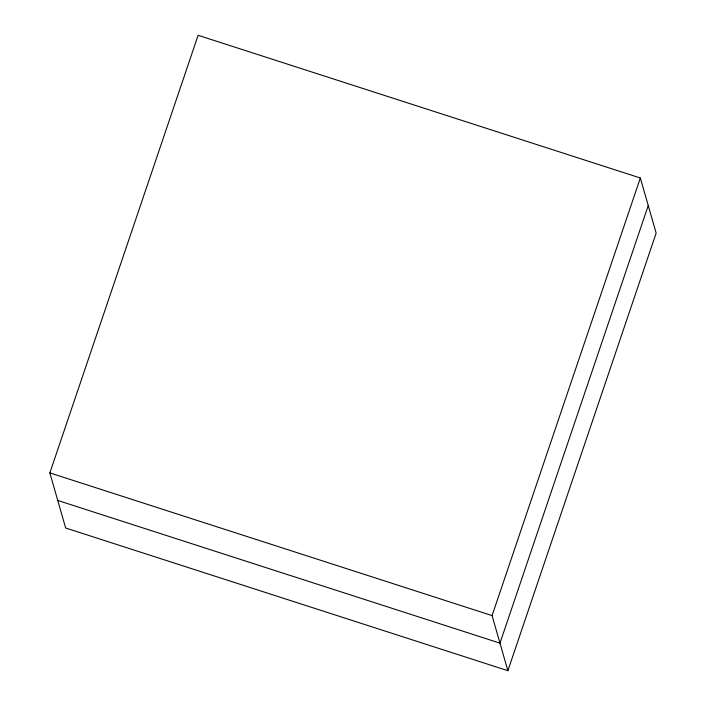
<?xml version="1.0" encoding="UTF-8"?>
<svg xmlns="http://www.w3.org/2000/svg" width="706" height="706" viewBox="0 0 706 706"><rect width="100%" height="100%" fill="white"/><g stroke="black" fill="none" stroke-linecap="round" stroke-linejoin="round"><path stroke-width="1.06" d="M49.852 472.896L198.121 35.3L640.342 178L656.148 233.104L507.879 670.7L65.658 528L49.852 472.896L492.073 615.597L507.879 670.7M492.073 615.597L640.342 178M648.24 205.552L499.972 643.148L57.76 500.448"/></g></svg>
